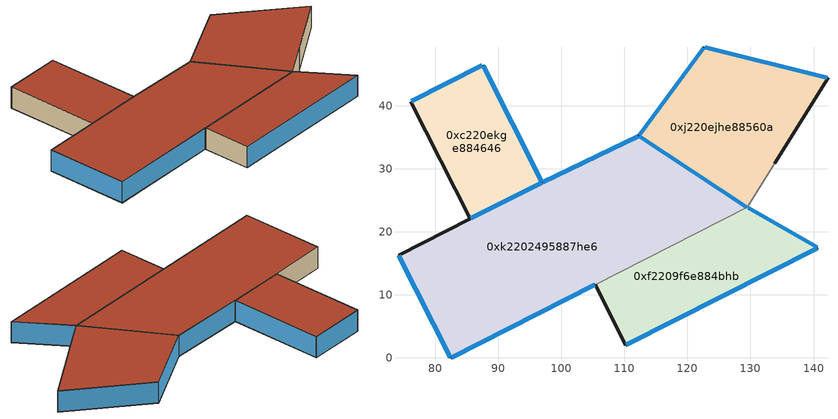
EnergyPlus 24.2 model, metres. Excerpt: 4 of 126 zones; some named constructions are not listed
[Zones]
0xj220ejhe88560a
 floor to 0xj200ejhe80560a (Generic Roof): 129.52,23.89 112.3,35.23 122.68,49.33 142.3,44.47 133.88,30.92 z5; 129.52,23.89 112.3,35.23 122.68,49.33 142.3,44.47 133.88,30.92 z5
 wall outside (Generic Roof): 142.3,44.47 133.88,30.92 / 112.3,35.23 122.68,49.33 z5:10
 wall to 0xe220c8hf88c7g8 (Generic Roof): 122.68,49.33 142.3,44.47 z5:10
 wall to 0xk2202495887he6 (Generic Roof): 129.52,23.89 112.3,35.23 z5:10
 wall to 0x222041bb883g29 (Generic Roof): 133.88,30.92 129.52,23.89 z5:10
 window inside (0xh9e0): 122.78,49.31 142.2,44.49 / 129.44,23.94 112.38,35.18 z5.1:9.9
 window (0xh9e0): 112.36,35.31 122.62,49.25 z5.1:9.9
 roof outside (Generic Roof): 129.52,23.89 133.88,30.92 142.3,44.47 122.68,49.33 112.3,35.23 z10; 129.52,23.89 133.88,30.92 142.3,44.47 122.68,49.33 112.3,35.23 z10
0xk2202495887he6
 floor to 0xk2002495807he6 (Generic Roof): 85.55,22.08 74.14,16.29 82.41,0 105.35,11.63 129.52,23.89 112.3,35.23 96.96,27.87 z5; 85.55,22.08 74.14,16.29 82.41,0 105.35,11.63 129.52,23.89 112.3,35.23 96.96,27.87 z5
 wall outside (Generic Roof): 105.35,11.63 82.41,0 74.14,16.29 85.55,22.08 / 96.96,27.87 112.3,35.23 z5:10
 wall to 0xc220ekge884646 (Generic Roof): 85.55,22.08 96.96,27.87 z5:10
 wall to 0xf2209f6e884bhb (Generic Roof): 129.52,23.89 105.35,11.63 z5:10
 window inside (0xh9e0): 85.64,22.13 96.87,27.82 z5.1:9.9
 window (0xh9e0): 105.26,11.58 82.5,0.05 / 97.05,27.91 112.21,35.19 / 82.36,0.09 74.19,16.2 z5.1:9.9
 roof outside (Generic Roof): 85.55,22.08 96.96,27.87 112.3,35.23 129.52,23.89 105.35,11.63 82.41,0 74.14,16.29 z10; 85.55,22.08 96.96,27.87 112.3,35.23 129.52,23.89 105.35,11.63 82.41,0 74.14,16.29 z10
0xc220ekge884646
 floor to 0xc200ekge804646 (Generic Roof): 76.11,40.69 85.55,22.08 96.96,27.87 87.51,46.48 z5; 76.11,40.69 85.55,22.08 96.96,27.87 87.51,46.48 z5
 wall outside (Generic Roof): 85.55,22.08 76.11,40.69 / 87.51,46.48 96.96,27.87 z5:10
 wall to 0x9220jc4i887139 (Generic Roof): 76.11,40.69 87.51,46.48 z5:10
 window inside (0xh9e0): 76.2,40.74 87.42,46.43 z5.1:9.9
 window (0xh9e0): 87.56,46.39 96.91,27.96 z5.1:9.9
 roof outside (Generic Roof): 76.11,40.69 87.51,46.48 96.96,27.87 85.55,22.08 z10; 76.11,40.69 87.51,46.48 96.96,27.87 85.55,22.08 z10
0xf2209f6e884bhb
 floor to 0xf2009f6e804bhb (Generic Roof): 129.52,23.89 105.35,11.63 110.22,2.03 140.69,17.49 z5; 129.52,23.89 105.35,11.63 110.22,2.03 140.69,17.49 z5
 wall outside (Generic Roof): 140.69,17.49 110.22,2.03 105.35,11.63 z5:10
 wall to 0x222041bb883g29 (Generic Roof): 129.52,23.89 140.69,17.49 z5:10
 window (0xh9e0): 140.6,17.44 110.31,2.08 z5.1:9.9
 window inside (0xh9e0): 129.61,23.84 140.6,17.54 z5.1:9.9
 roof outside (Generic Roof): 129.52,23.89 140.69,17.49 110.22,2.03 105.35,11.63 z10; 129.52,23.89 140.69,17.49 110.22,2.03 105.35,11.63 z10
[Schedule:Day:Interval]
OfficeMedium LIGHT_SCH_Sun: No, 06:00, 0.05, 18:00, 0.0431163, 24:00, 0.05
OfficeMedium LIGHT_SCH_Workday: No, 05:00, 0.05, 06:00, 0.1, 07:00, 0.0862326, 08:00, 0.258698, 17:00, 0.776093, 18:00, 0.431163, 20:00, 0.258698, 22:00, 0.172465, 23:00, 0.0862326, 24:00, 0.0431163
OfficeMedium LIGHT_SCH_SDD; {8bdf5033-8bb6-49a6-8c63-1cf42e979cd2}: No, 24:00, 1
OfficeMedium LIGHT_SCH_WDD; OfficeMedium OCC_SCH_WinDesign; {cb566151-dfc8-4057-8b59-9311fdab7c33}: No, 24:00, 0
OfficeMedium LIGHT_SCH_Holiday; OfficeMedium LIGHT_SCH_Sat: No, 06:00, 0.05, 08:00, 0.0862326, 12:00, 0.258698, 17:00, 0.129349, 19:00, 0.0431163, 24:00, 0.05
OfficeMedium OCC_SCH_Default; OfficeMedium OCC_SCH_Holiday: No, 06:00, 0, 18:00, 0.05, 24:00, 0
OfficeMedium OCC_SCH_Workday: No, 06:00, 0, 07:00, 0.1, 08:00, 0.2, 12:00, 0.95, 13:00, 0.5, 17:00, 0.95, 18:00, 0.3, 22:00, 0.1, 24:00, 0.05
OfficeMedium OCC_SCH_Sat: No, 06:00, 0, 08:00, 0.1, 12:00, 0.3, 17:00, 0.1, 19:00, 0.05, 24:00, 0
OfficeMedium OCC_SCH_SumDesign: No, 06:00, 0, 22:00, 1, 24:00, 0.05
Seated Adult Activity_Day Schedule: No, 24:00, 120
OfficeMedium EQUIP_SCH_Sun: No, 06:00, 0.230755, 18:00, 0.288107, 24:00, 0.230755
OfficeMedium EQUIP_SCH_Workday: No, 06:00, 0.307674, 08:00, 0.381235, 12:00, 0.857778, 13:00, 0.76247, 17:00, 0.857778, 18:00, 0.476543, 24:00, 0.381235
OfficeMedium EQUIP_SCH_Sat; {f78fa74f-0576-43bd-a816-8bf4ce6cd31b}: No, 06:00, 0.230755, 08:00, 0.381235, 12:00, 0.476543, 17:00, 0.33358, 19:00, 0.285926, 24:00, 0.230755
OfficeMedium HTGSETP_SCH_YES_OPTIMUM_Default; {d11b9681-0402-475f-8a1c-0b8cc2305f58}; {1eb1e147-ae02-40e8-bcac-d442f37c0191}: No, 24:00, 15.6
{e92d0649-7140-44f5-8734-7ab63f035c7d}: No, 05:00, 15.6, 06:00, 17.8, 07:00, 20, 22:00, 21, 24:00, 15.6
{bcc13e86-09c7-4935-a179-9004d4300a09}: No, 05:00, 15.6, 06:00, 17.8, 07:00, 20, 17:00, 21, 24:00, 15.6
{240e009c-43f9-4d47-8961-d8a73ac7287d}: No, 05:00, 15.6, 06:00, 17.6, 07:00, 19.6, 22:00, 21, 24:00, 15.6
OfficeMedium CLGSETP_SCH_YES_OPTIMUM_Default; {eae660b2-143a-4734-bd33-600b1d31e829}; {524ea852-10ed-4f22-8e61-77a7f1151075}: No, 24:00, 26.7
{aea035ed-701d-4a5d-af51-3b4a013f441f}: No, 05:00, 26.7, 06:00, 25.6, 07:00, 25, 22:00, 24, 24:00, 26.7
{b1652cce-239e-4ccc-b763-ce0db0b882d7}: No, 05:00, 26.7, 06:00, 25.7, 07:00, 25, 17:00, 24, 24:00, 26.7
{41190160-9190-4e16-8422-50072377f8cf}: No, 05:00, 26.7, 06:00, 25.7, 07:00, 25, 22:00, 24, 24:00, 26.7
[Schedule:Week:Daily]
Generic Office Lighting Week Rule - Jan1-Dec31: OfficeMedium LIGHT_SCH_Sun, OfficeMedium LIGHT_SCH_Workday, OfficeMedium LIGHT_SCH_Workday, OfficeMedium LIGHT_SCH_Workday, OfficeMedium LIGHT_SCH_Workday, OfficeMedium LIGHT_SCH_Workday, OfficeMedium LIGHT_SCH_Sat, OfficeMedium LIGHT_SCH_Holiday, OfficeMedium LIGHT_SCH_SDD, OfficeMedium LIGHT_SCH_WDD, OfficeMedium LIGHT_SCH_Sun, OfficeMedium LIGHT_SCH_Sun
Generic Office Occupancy Week Rule - Jan1-Dec31: OfficeMedium OCC_SCH_Default, OfficeMedium OCC_SCH_Workday, OfficeMedium OCC_SCH_Workday, OfficeMedium OCC_SCH_Workday, OfficeMedium OCC_SCH_Workday, OfficeMedium OCC_SCH_Workday, OfficeMedium OCC_SCH_Sat, OfficeMedium OCC_SCH_Holiday, OfficeMedium OCC_SCH_SumDesign, OfficeMedium OCC_SCH_WinDesign, OfficeMedium OCC_SCH_Default, OfficeMedium OCC_SCH_Default
Seated Adult Activity Week Rule - Jan1-Dec31: Seated Adult Activity_Day Schedule, Seated Adult Activity_Day Schedule, Seated Adult Activity_Day Schedule, Seated Adult Activity_Day Schedule, Seated Adult Activity_Day Schedule, Seated Adult Activity_Day Schedule, Seated Adult Activity_Day Schedule, Seated Adult Activity_Day Schedule, Seated Adult Activity_Day Schedule, Seated Adult Activity_Day Schedule, Seated Adult Activity_Day Schedule, Seated Adult Activity_Day Schedule
Generic Office Equipment Week Rule - Jan1-Dec31: OfficeMedium EQUIP_SCH_Sun, OfficeMedium EQUIP_SCH_Workday, OfficeMedium EQUIP_SCH_Workday, OfficeMedium EQUIP_SCH_Workday, OfficeMedium EQUIP_SCH_Workday, OfficeMedium EQUIP_SCH_Workday, OfficeMedium EQUIP_SCH_Sat, {f78fa74f-0576-43bd-a816-8bf4ce6cd31b}, {8bdf5033-8bb6-49a6-8c63-1cf42e979cd2}, {cb566151-dfc8-4057-8b59-9311fdab7c33}, OfficeMedium EQUIP_SCH_Sun, OfficeMedium EQUIP_SCH_Sun
Generic Office Heating Week Rule - Jan1-Dec31: OfficeMedium HTGSETP_SCH_YES_OPTIMUM_Default, {e92d0649-7140-44f5-8734-7ab63f035c7d}, {e92d0649-7140-44f5-8734-7ab63f035c7d}, {e92d0649-7140-44f5-8734-7ab63f035c7d}, {e92d0649-7140-44f5-8734-7ab63f035c7d}, {e92d0649-7140-44f5-8734-7ab63f035c7d}, {bcc13e86-09c7-4935-a179-9004d4300a09}, {1eb1e147-ae02-40e8-bcac-d442f37c0191}, {d11b9681-0402-475f-8a1c-0b8cc2305f58}, {240e009c-43f9-4d47-8961-d8a73ac7287d}, OfficeMedium HTGSETP_SCH_YES_OPTIMUM_Default, OfficeMedium HTGSETP_SCH_YES_OPTIMUM_Default
Generic Office Cooling Week Rule - Jan1-Dec31: OfficeMedium CLGSETP_SCH_YES_OPTIMUM_Default, {aea035ed-701d-4a5d-af51-3b4a013f441f}, {aea035ed-701d-4a5d-af51-3b4a013f441f}, {aea035ed-701d-4a5d-af51-3b4a013f441f}, {aea035ed-701d-4a5d-af51-3b4a013f441f}, {aea035ed-701d-4a5d-af51-3b4a013f441f}, {b1652cce-239e-4ccc-b763-ce0db0b882d7}, {524ea852-10ed-4f22-8e61-77a7f1151075}, {41190160-9190-4e16-8422-50072377f8cf}, {eae660b2-143a-4734-bd33-600b1d31e829}, OfficeMedium CLGSETP_SCH_YES_OPTIMUM_Default, OfficeMedium CLGSETP_SCH_YES_OPTIMUM_Default
[SCHEDULE:YEAR]
0xk2009593804bd8ElectricEquipmentSchedule_Name; 0x520040k5805g7cElectricEquipmentSchedule_Name; 0xc200ekge804646ElectricEquipmentSchedule_Name; 0x9200jc4i807139ElectricEquipmentSchedule_Name; 0x12004c38803g31ElectricEquipmentSchedule_Name; 0x220041bb803g29ElectricEquipmentSchedule_Name; 0xj200ejhe80560aElectricEquipmentSchedule_Name; 0xf2009f6e804bhbElectricEquipmentSchedule_Name; 0xk2002495807he6ElectricEquipmentSchedule_Name; 0xe200jfc98061hkElectricEquipmentSchedule_Name; 0x02002305808hcaElectricEquipmentSchedule_Name; 0x1200956h803b9dElectricEquipmentSchedule_Name; 0x4200ekd0804609ElectricEquipmentSchedule_Name; 0x92000ih880408hElectricEquipmentSchedule_Name; 0x12009ebf803be4ElectricEquipmentSchedule_Name; 0xe2000bd2805006ElectricEquipmentSchedule_Name; 0x92004cj5806g7kElectricEquipmentSchedule_Name; 0xe20093fj806b26ElectricEquipmentSchedule_Name; 0x222041bb883g29ElectricEquipmentSchedule_Name; 0x1220956h883b9dElectricEquipmentSchedule_Name; 0x12204c38883g31ElectricEquipmentSchedule_Name; 0x12209ebf883be4ElectricEquipmentSchedule_Name; 0x92400ih88g408hElectricEquipmentSchedule_Name; 0x12404c388g3g31ElectricEquipmentSchedule_Name; 0x92400f588g504hElectricEquipmentSchedule_Name; 0xe240e3fj8g6626ElectricEquipmentSchedule_Name; 0xe2400ae28g40k1ElectricEquipmentSchedule_Name; 0x92404cj58g6g7kElectricEquipmentSchedule_Name; 0xc240e6018g4626ElectricEquipmentSchedule_Name; 0x5240e1388g46g7ElectricEquipmentSchedule_Name; 0x224096418g3b3gElectricEquipmentSchedule_Name; 0xe24036128g49f8ElectricEquipmentSchedule_Name; 0x92403e588g4b33ElectricEquipmentSchedule_Name; 0x52404i7h8g4gkcElectricEquipmentSchedule_Name; 0x1240956h8g3b9dElectricEquipmentSchedule_Name; 0xd24044bi8g6ge0ElectricEquipmentSchedule_Name; 0x3240c4hf8g4g8eElectricEquipmentSchedule_Name; 0xe24012928g4c4iElectricEquipmentSchedule_Name; 0xb2409ea58g7bkgElectricEquipmentSchedule_Name; 0x22403hha8g5ab9ElectricEquipmentSchedule_Name; 0x824096gc8g6b02ElectricEquipmentSchedule_Name; 0x724030fa8g4509ElectricEquipmentSchedule_Name; 0xc240h89j8gc79jElectricEquipmentSchedule_Name; 0x62404f878g4g1fElectricEquipmentSchedule_Name; 0x4240474h8g4gkbElectricEquipmentSchedule_Name; 0x42404eah8g4g76ElectricEquipmentSchedule_Name; 0xa24040gj8g4gbeElectricEquipmentSchedule_Name; 0x824018228g4i1aElectricEquipmentSchedule_Name: Generic Office Equipment Week Rule - Jan1-Dec31, 1, 1, 12, 31
0xk2009593804bd8LightsSchedule_Name; 0x520040k5805g7cLightsSchedule_Name; 0xc200ekge804646LightsSchedule_Name; 0x9200jc4i807139LightsSchedule_Name; 0x12004c38803g31LightsSchedule_Name; 0x220041bb803g29LightsSchedule_Name; 0xj200ejhe80560aLightsSchedule_Name; 0xf2009f6e804bhbLightsSchedule_Name; 0xk2002495807he6LightsSchedule_Name; 0xe200jfc98061hkLightsSchedule_Name; 0x02002305808hcaLightsSchedule_Name; 0x1200956h803b9dLightsSchedule_Name; 0x4200ekd0804609LightsSchedule_Name; 0x92000ih880408hLightsSchedule_Name; 0x12009ebf803be4LightsSchedule_Name; 0xe2000bd2805006LightsSchedule_Name; 0x92004cj5806g7kLightsSchedule_Name; 0xe20093fj806b26LightsSchedule_Name; 0x222041bb883g29LightsSchedule_Name; 0x1220956h883b9dLightsSchedule_Name; 0x12204c38883g31LightsSchedule_Name; 0x12209ebf883be4LightsSchedule_Name; 0x12404c388g3g31LightsSchedule_Name; 0x224096418g3b3gLightsSchedule_Name; 0x1240956h8g3b9dLightsSchedule_Name; 0x22403hha8g5ab9LightsSchedule_Name; 0x824096gc8g6b02LightsSchedule_Name; 0x724030fa8g4509LightsSchedule_Name; 0xc240h89j8gc79jLightsSchedule_Name; 0x62404f878g4g1fLightsSchedule_Name; 0x4240474h8g4gkbLightsSchedule_Name; 0x42404eah8g4g76LightsSchedule_Name; 0xa24040gj8g4gbeLightsSchedule_Name; 0x824018228g4i1aLightsSchedule_Name: Generic Office Lighting Week Rule - Jan1-Dec31, 1, 1, 12, 31
0xk2009593804bd8ThermostatSetpoint:DualSetpointHeating_Setpoint_Temperature_Schedule_Name; 0x520040k5805g7cThermostatSetpoint:DualSetpointHeating_Setpoint_Temperature_Schedule_Name; 0xc200ekge804646ThermostatSetpoint:DualSetpointHeating_Setpoint_Temperature_Schedule_Name; 0x9200jc4i807139ThermostatSetpoint:DualSetpointHeating_Setpoint_Temperature_Schedule_Name; 0x12004c38803g31ThermostatSetpoint:DualSetpointHeating_Setpoint_Temperature_Schedule_Name; 0x220041bb803g29ThermostatSetpoint:DualSetpointHeating_Setpoint_Temperature_Schedule_Name; 0xj200ejhe80560aThermostatSetpoint:DualSetpointHeating_Setpoint_Temperature_Schedule_Name; 0xf2009f6e804bhbThermostatSetpoint:DualSetpointHeating_Setpoint_Temperature_Schedule_Name; 0xk2002495807he6ThermostatSetpoint:DualSetpointHeating_Setpoint_Temperature_Schedule_Name; 0xe200jfc98061hkThermostatSetpoint:DualSetpointHeating_Setpoint_Temperature_Schedule_Name; 0x02002305808hcaThermostatSetpoint:DualSetpointHeating_Setpoint_Temperature_Schedule_Name; 0x1200956h803b9dThermostatSetpoint:DualSetpointHeating_Setpoint_Temperature_Schedule_Name; 0x4200ekd0804609ThermostatSetpoint:DualSetpointHeating_Setpoint_Temperature_Schedule_Name; 0x92000ih880408hThermostatSetpoint:DualSetpointHeating_Setpoint_Temperature_Schedule_Name; 0x12009ebf803be4ThermostatSetpoint:DualSetpointHeating_Setpoint_Temperature_Schedule_Name; 0xe2000bd2805006ThermostatSetpoint:DualSetpointHeating_Setpoint_Temperature_Schedule_Name; 0x92004cj5806g7kThermostatSetpoint:DualSetpointHeating_Setpoint_Temperature_Schedule_Name; 0xe20093fj806b26ThermostatSetpoint:DualSetpointHeating_Setpoint_Temperature_Schedule_Name; 0x222041bb883g29ThermostatSetpoint:DualSetpointHeating_Setpoint_Temperature_Schedule_Name; 0x1220956h883b9dThermostatSetpoint:DualSetpointHeating_Setpoint_Temperature_Schedule_Name; 0x12204c38883g31ThermostatSetpoint:DualSetpointHeating_Setpoint_Temperature_Schedule_Name; 0x12209ebf883be4ThermostatSetpoint:DualSetpointHeating_Setpoint_Temperature_Schedule_Name; 0x92400ih88g408hThermostatSetpoint:DualSetpointHeating_Setpoint_Temperature_Schedule_Name; 0x12404c388g3g31ThermostatSetpoint:DualSetpointHeating_Setpoint_Temperature_Schedule_Name; 0x92400f588g504hThermostatSetpoint:DualSetpointHeating_Setpoint_Temperature_Schedule_Name; 0xe240e3fj8g6626ThermostatSetpoint:DualSetpointHeating_Setpoint_Temperature_Schedule_Name; 0xe2400ae28g40k1ThermostatSetpoint:DualSetpointHeating_Setpoint_Temperature_Schedule_Name; 0x92404cj58g6g7kThermostatSetpoint:DualSetpointHeating_Setpoint_Temperature_Schedule_Name; 0xc240e6018g4626ThermostatSetpoint:DualSetpointHeating_Setpoint_Temperature_Schedule_Name; 0x5240e1388g46g7ThermostatSetpoint:DualSetpointHeating_Setpoint_Temperature_Schedule_Name; 0x224096418g3b3gThermostatSetpoint:DualSetpointHeating_Setpoint_Temperature_Schedule_Name; 0xe24036128g49f8ThermostatSetpoint:DualSetpointHeating_Setpoint_Temperature_Schedule_Name; 0x92403e588g4b33ThermostatSetpoint:DualSetpointHeating_Setpoint_Temperature_Schedule_Name; 0x52404i7h8g4gkcThermostatSetpoint:DualSetpointHeating_Setpoint_Temperature_Schedule_Name; 0x1240956h8g3b9dThermostatSetpoint:DualSetpointHeating_Setpoint_Temperature_Schedule_Name; 0xd24044bi8g6ge0ThermostatSetpoint:DualSetpointHeating_Setpoint_Temperature_Schedule_Name; 0x3240c4hf8g4g8eThermostatSetpoint:DualSetpointHeating_Setpoint_Temperature_Schedule_Name; 0xe24012928g4c4iThermostatSetpoint:DualSetpointHeating_Setpoint_Temperature_Schedule_Name; 0xb2409ea58g7bkgThermostatSetpoint:DualSetpointHeating_Setpoint_Temperature_Schedule_Name; 0x22403hha8g5ab9ThermostatSetpoint:DualSetpointHeating_Setpoint_Temperature_Schedule_Name; 0x824096gc8g6b02ThermostatSetpoint:DualSetpointHeating_Setpoint_Temperature_Schedule_Name; 0x724030fa8g4509ThermostatSetpoint:DualSetpointHeating_Setpoint_Temperature_Schedule_Name; 0xc240h89j8gc79jThermostatSetpoint:DualSetpointHeating_Setpoint_Temperature_Schedule_Name; 0x62404f878g4g1fThermostatSetpoint:DualSetpointHeating_Setpoint_Temperature_Schedule_Name; 0x4240474h8g4gkbThermostatSetpoint:DualSetpointHeating_Setpoint_Temperature_Schedule_Name; 0x42404eah8g4g76ThermostatSetpoint:DualSetpointHeating_Setpoint_Temperature_Schedule_Name; 0xa24040gj8g4gbeThermostatSetpoint:DualSetpointHeating_Setpoint_Temperature_Schedule_Name; 0x824018228g4i1aThermostatSetpoint:DualSetpointHeating_Setpoint_Temperature_Schedule_Name: Generic Office Heating Week Rule - Jan1-Dec31, 1, 1, 12, 31
0xk2009593804bd8ThermostatSetpoint:DualSetpointCooling_Setpoint_Temperature_Schedule_Name; 0x520040k5805g7cThermostatSetpoint:DualSetpointCooling_Setpoint_Temperature_Schedule_Name; 0xc200ekge804646ThermostatSetpoint:DualSetpointCooling_Setpoint_Temperature_Schedule_Name; 0x9200jc4i807139ThermostatSetpoint:DualSetpointCooling_Setpoint_Temperature_Schedule_Name; 0x12004c38803g31ThermostatSetpoint:DualSetpointCooling_Setpoint_Temperature_Schedule_Name; 0x220041bb803g29ThermostatSetpoint:DualSetpointCooling_Setpoint_Temperature_Schedule_Name; 0xj200ejhe80560aThermostatSetpoint:DualSetpointCooling_Setpoint_Temperature_Schedule_Name; 0xf2009f6e804bhbThermostatSetpoint:DualSetpointCooling_Setpoint_Temperature_Schedule_Name; 0xk2002495807he6ThermostatSetpoint:DualSetpointCooling_Setpoint_Temperature_Schedule_Name; 0xe200jfc98061hkThermostatSetpoint:DualSetpointCooling_Setpoint_Temperature_Schedule_Name; 0x02002305808hcaThermostatSetpoint:DualSetpointCooling_Setpoint_Temperature_Schedule_Name; 0x1200956h803b9dThermostatSetpoint:DualSetpointCooling_Setpoint_Temperature_Schedule_Name; 0x4200ekd0804609ThermostatSetpoint:DualSetpointCooling_Setpoint_Temperature_Schedule_Name; 0x92000ih880408hThermostatSetpoint:DualSetpointCooling_Setpoint_Temperature_Schedule_Name; 0x12009ebf803be4ThermostatSetpoint:DualSetpointCooling_Setpoint_Temperature_Schedule_Name; 0xe2000bd2805006ThermostatSetpoint:DualSetpointCooling_Setpoint_Temperature_Schedule_Name; 0x92004cj5806g7kThermostatSetpoint:DualSetpointCooling_Setpoint_Temperature_Schedule_Name; 0xe20093fj806b26ThermostatSetpoint:DualSetpointCooling_Setpoint_Temperature_Schedule_Name; 0x222041bb883g29ThermostatSetpoint:DualSetpointCooling_Setpoint_Temperature_Schedule_Name; 0x1220956h883b9dThermostatSetpoint:DualSetpointCooling_Setpoint_Temperature_Schedule_Name; 0x12204c38883g31ThermostatSetpoint:DualSetpointCooling_Setpoint_Temperature_Schedule_Name; 0x12209ebf883be4ThermostatSetpoint:DualSetpointCooling_Setpoint_Temperature_Schedule_Name; 0x92400ih88g408hThermostatSetpoint:DualSetpointCooling_Setpoint_Temperature_Schedule_Name; 0x12404c388g3g31ThermostatSetpoint:DualSetpointCooling_Setpoint_Temperature_Schedule_Name; 0x92400f588g504hThermostatSetpoint:DualSetpointCooling_Setpoint_Temperature_Schedule_Name; 0xe240e3fj8g6626ThermostatSetpoint:DualSetpointCooling_Setpoint_Temperature_Schedule_Name; 0xe2400ae28g40k1ThermostatSetpoint:DualSetpointCooling_Setpoint_Temperature_Schedule_Name; 0x92404cj58g6g7kThermostatSetpoint:DualSetpointCooling_Setpoint_Temperature_Schedule_Name; 0xc240e6018g4626ThermostatSetpoint:DualSetpointCooling_Setpoint_Temperature_Schedule_Name; 0x5240e1388g46g7ThermostatSetpoint:DualSetpointCooling_Setpoint_Temperature_Schedule_Name; 0x224096418g3b3gThermostatSetpoint:DualSetpointCooling_Setpoint_Temperature_Schedule_Name; 0xe24036128g49f8ThermostatSetpoint:DualSetpointCooling_Setpoint_Temperature_Schedule_Name; 0x92403e588g4b33ThermostatSetpoint:DualSetpointCooling_Setpoint_Temperature_Schedule_Name; 0x52404i7h8g4gkcThermostatSetpoint:DualSetpointCooling_Setpoint_Temperature_Schedule_Name; 0x1240956h8g3b9dThermostatSetpoint:DualSetpointCooling_Setpoint_Temperature_Schedule_Name; 0xd24044bi8g6ge0ThermostatSetpoint:DualSetpointCooling_Setpoint_Temperature_Schedule_Name; 0x3240c4hf8g4g8eThermostatSetpoint:DualSetpointCooling_Setpoint_Temperature_Schedule_Name; 0xe24012928g4c4iThermostatSetpoint:DualSetpointCooling_Setpoint_Temperature_Schedule_Name; 0xb2409ea58g7bkgThermostatSetpoint:DualSetpointCooling_Setpoint_Temperature_Schedule_Name; 0x22403hha8g5ab9ThermostatSetpoint:DualSetpointCooling_Setpoint_Temperature_Schedule_Name; 0x824096gc8g6b02ThermostatSetpoint:DualSetpointCooling_Setpoint_Temperature_Schedule_Name; 0x724030fa8g4509ThermostatSetpoint:DualSetpointCooling_Setpoint_Temperature_Schedule_Name; 0xc240h89j8gc79jThermostatSetpoint:DualSetpointCooling_Setpoint_Temperature_Schedule_Name; 0x62404f878g4g1fThermostatSetpoint:DualSetpointCooling_Setpoint_Temperature_Schedule_Name; 0x4240474h8g4gkbThermostatSetpoint:DualSetpointCooling_Setpoint_Temperature_Schedule_Name; 0x42404eah8g4g76ThermostatSetpoint:DualSetpointCooling_Setpoint_Temperature_Schedule_Name; 0xa24040gj8g4gbeThermostatSetpoint:DualSetpointCooling_Setpoint_Temperature_Schedule_Name; 0x824018228g4i1aThermostatSetpoint:DualSetpointCooling_Setpoint_Temperature_Schedule_Name: Generic Office Cooling Week Rule - Jan1-Dec31, 1, 1, 12, 31
0xe20093fj806b26PeopleActivity_Level_Schedule_Name; 0x222041bb883g29PeopleActivity_Level_Schedule_Name; 0x1220956h883b9dPeopleActivity_Level_Schedule_Name; 0x12204c38883g31PeopleActivity_Level_Schedule_Name; 0x12209ebf883be4PeopleActivity_Level_Schedule_Name; 0x12404c388g3g31PeopleActivity_Level_Schedule_Name; 0x224096418g3b3gPeopleActivity_Level_Schedule_Name; 0x1240956h8g3b9dPeopleActivity_Level_Schedule_Name: Seated Adult Activity Week Rule - Jan1-Dec31, 1, 1, 12, 31
0x222041bb883g29PeopleNumber_of_People_Schedule_Name; 0x1220956h883b9dPeopleNumber_of_People_Schedule_Name; 0x12204c38883g31PeopleNumber_of_People_Schedule_Name; 0x12209ebf883be4PeopleNumber_of_People_Schedule_Name; 0x12404c388g3g31PeopleNumber_of_People_Schedule_Name; 0x224096418g3b3gPeopleNumber_of_People_Schedule_Name; 0x1240956h8g3b9dPeopleNumber_of_People_Schedule_Name: Generic Office Occupancy Week Rule - Jan1-Dec31, 1, 1, 12, 31
[SCHEDULE:COMPACT]
0xk2009593804bd8ZoneControl:ThermostatControl_Type_Schedule_Name; 0x520040k5805g7cZoneControl:ThermostatControl_Type_Schedule_Name; 0xc200ekge804646ZoneControl:ThermostatControl_Type_Schedule_Name; 0x9200jc4i807139ZoneControl:ThermostatControl_Type_Schedule_Name; 0x12004c38803g31ZoneControl:ThermostatControl_Type_Schedule_Name; 0x220041bb803g29ZoneControl:ThermostatControl_Type_Schedule_Name; 0xj200ejhe80560aZoneControl:ThermostatControl_Type_Schedule_Name; 0xf2009f6e804bhbZoneControl:ThermostatControl_Type_Schedule_Name; 0xk2002495807he6ZoneControl:ThermostatControl_Type_Schedule_Name; 0xe200jfc98061hkZoneControl:ThermostatControl_Type_Schedule_Name; 0x02002305808hcaZoneControl:ThermostatControl_Type_Schedule_Name; 0x1200956h803b9dZoneControl:ThermostatControl_Type_Schedule_Name; 0x4200ekd0804609ZoneControl:ThermostatControl_Type_Schedule_Name; 0x92000ih880408hZoneControl:ThermostatControl_Type_Schedule_Name; 0x12009ebf803be4ZoneControl:ThermostatControl_Type_Schedule_Name; 0xe2000bd2805006ZoneControl:ThermostatControl_Type_Schedule_Name; 0x92004cj5806g7kZoneControl:ThermostatControl_Type_Schedule_Name; 0xe20093fj806b26ZoneControl:ThermostatControl_Type_Schedule_Name; 0x222041bb883g29ZoneControl:ThermostatControl_Type_Schedule_Name; 0x1220956h883b9dZoneControl:ThermostatControl_Type_Schedule_Name; 0x12204c38883g31ZoneControl:ThermostatControl_Type_Schedule_Name; 0x12209ebf883be4ZoneControl:ThermostatControl_Type_Schedule_Name; 0x92400ih88g408hZoneControl:ThermostatControl_Type_Schedule_Name; 0x12404c388g3g31ZoneControl:ThermostatControl_Type_Schedule_Name; 0x92400f588g504hZoneControl:ThermostatControl_Type_Schedule_Name; 0xe240e3fj8g6626ZoneControl:ThermostatControl_Type_Schedule_Name; 0xe2400ae28g40k1ZoneControl:ThermostatControl_Type_Schedule_Name; 0x92404cj58g6g7kZoneControl:ThermostatControl_Type_Schedule_Name; 0xc240e6018g4626ZoneControl:ThermostatControl_Type_Schedule_Name; 0x5240e1388g46g7ZoneControl:ThermostatControl_Type_Schedule_Name; 0x224096418g3b3gZoneControl:ThermostatControl_Type_Schedule_Name; 0xe24036128g49f8ZoneControl:ThermostatControl_Type_Schedule_Name; 0x92403e588g4b33ZoneControl:ThermostatControl_Type_Schedule_Name; 0x52404i7h8g4gkcZoneControl:ThermostatControl_Type_Schedule_Name; 0x1240956h8g3b9dZoneControl:ThermostatControl_Type_Schedule_Name; 0xd24044bi8g6ge0ZoneControl:ThermostatControl_Type_Schedule_Name; 0x3240c4hf8g4g8eZoneControl:ThermostatControl_Type_Schedule_Name; 0xe24012928g4c4iZoneControl:ThermostatControl_Type_Schedule_Name; 0xb2409ea58g7bkgZoneControl:ThermostatControl_Type_Schedule_Name; 0x22403hha8g5ab9ZoneControl:ThermostatControl_Type_Schedule_Name; 0x824096gc8g6b02ZoneControl:ThermostatControl_Type_Schedule_Name; 0x724030fa8g4509ZoneControl:ThermostatControl_Type_Schedule_Name; 0xc240h89j8gc79jZoneControl:ThermostatControl_Type_Schedule_Name; 0x62404f878g4g1fZoneControl:ThermostatControl_Type_Schedule_Name; 0x4240474h8g4gkbZoneControl:ThermostatControl_Type_Schedule_Name; 0x42404eah8g4g76ZoneControl:ThermostatControl_Type_Schedule_Name; 0xa24040gj8g4gbeZoneControl:ThermostatControl_Type_Schedule_Name; 0x824018228g4i1aZoneControl:ThermostatControl_Type_Schedule_Name: Through: 12/31, For: AllDays, Until: 24:00, 4
